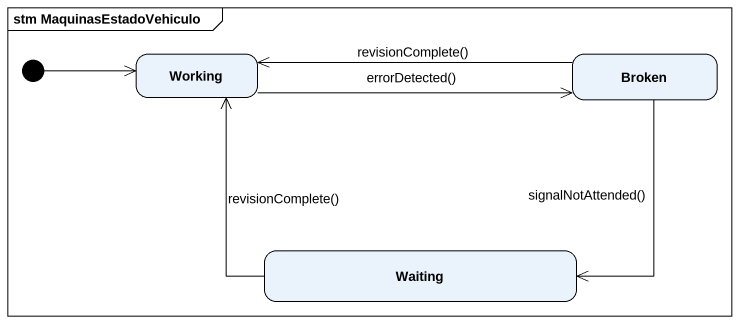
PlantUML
@startuml
mainframe stm MaquinasEstadoVehiculo
hide empty description
state Working
state Broken
state Waiting
[*] -right-> Working
Working -right-> Broken : errorDetected()
Broken -left-> Working : revisionComplete()
Broken --> Waiting : signalNotAttended()
Waiting -up-> Working : revisionComplete()
@enduml
